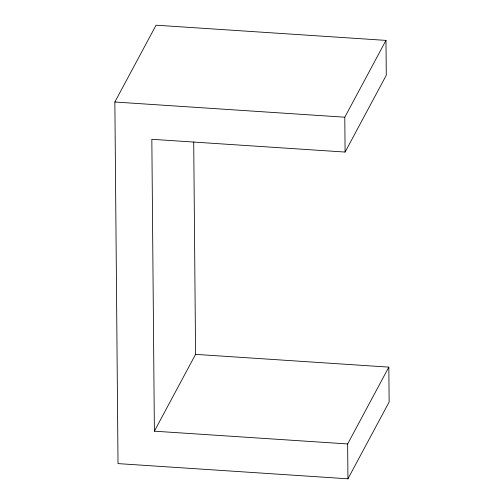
<?xml version="1.0" encoding="UTF-8"?>
<svg xmlns="http://www.w3.org/2000/svg" width="504" height="504" viewBox="0 0 504 504"><rect width="100%" height="100%" fill="white"/><g stroke="black" fill="none" stroke-linecap="round" stroke-linejoin="round"><path stroke-width="0.76" d="M388.83 367.126L389.138 401.984L347.943 478.8L118.018 463.611L114.862 102.016L156.057 25.2L385.982 40.389L386.284 75.241L345.095 152.063L151.836 139.293L154.382 431.178L347.64 443.948L388.83 367.126L195.571 354.362L154.382 431.178M345.095 152.063L344.793 117.205L385.982 40.389M114.862 102.016L344.793 117.205M347.64 443.948L347.943 478.8M193.719 141.939L195.571 354.362"/></g></svg>
